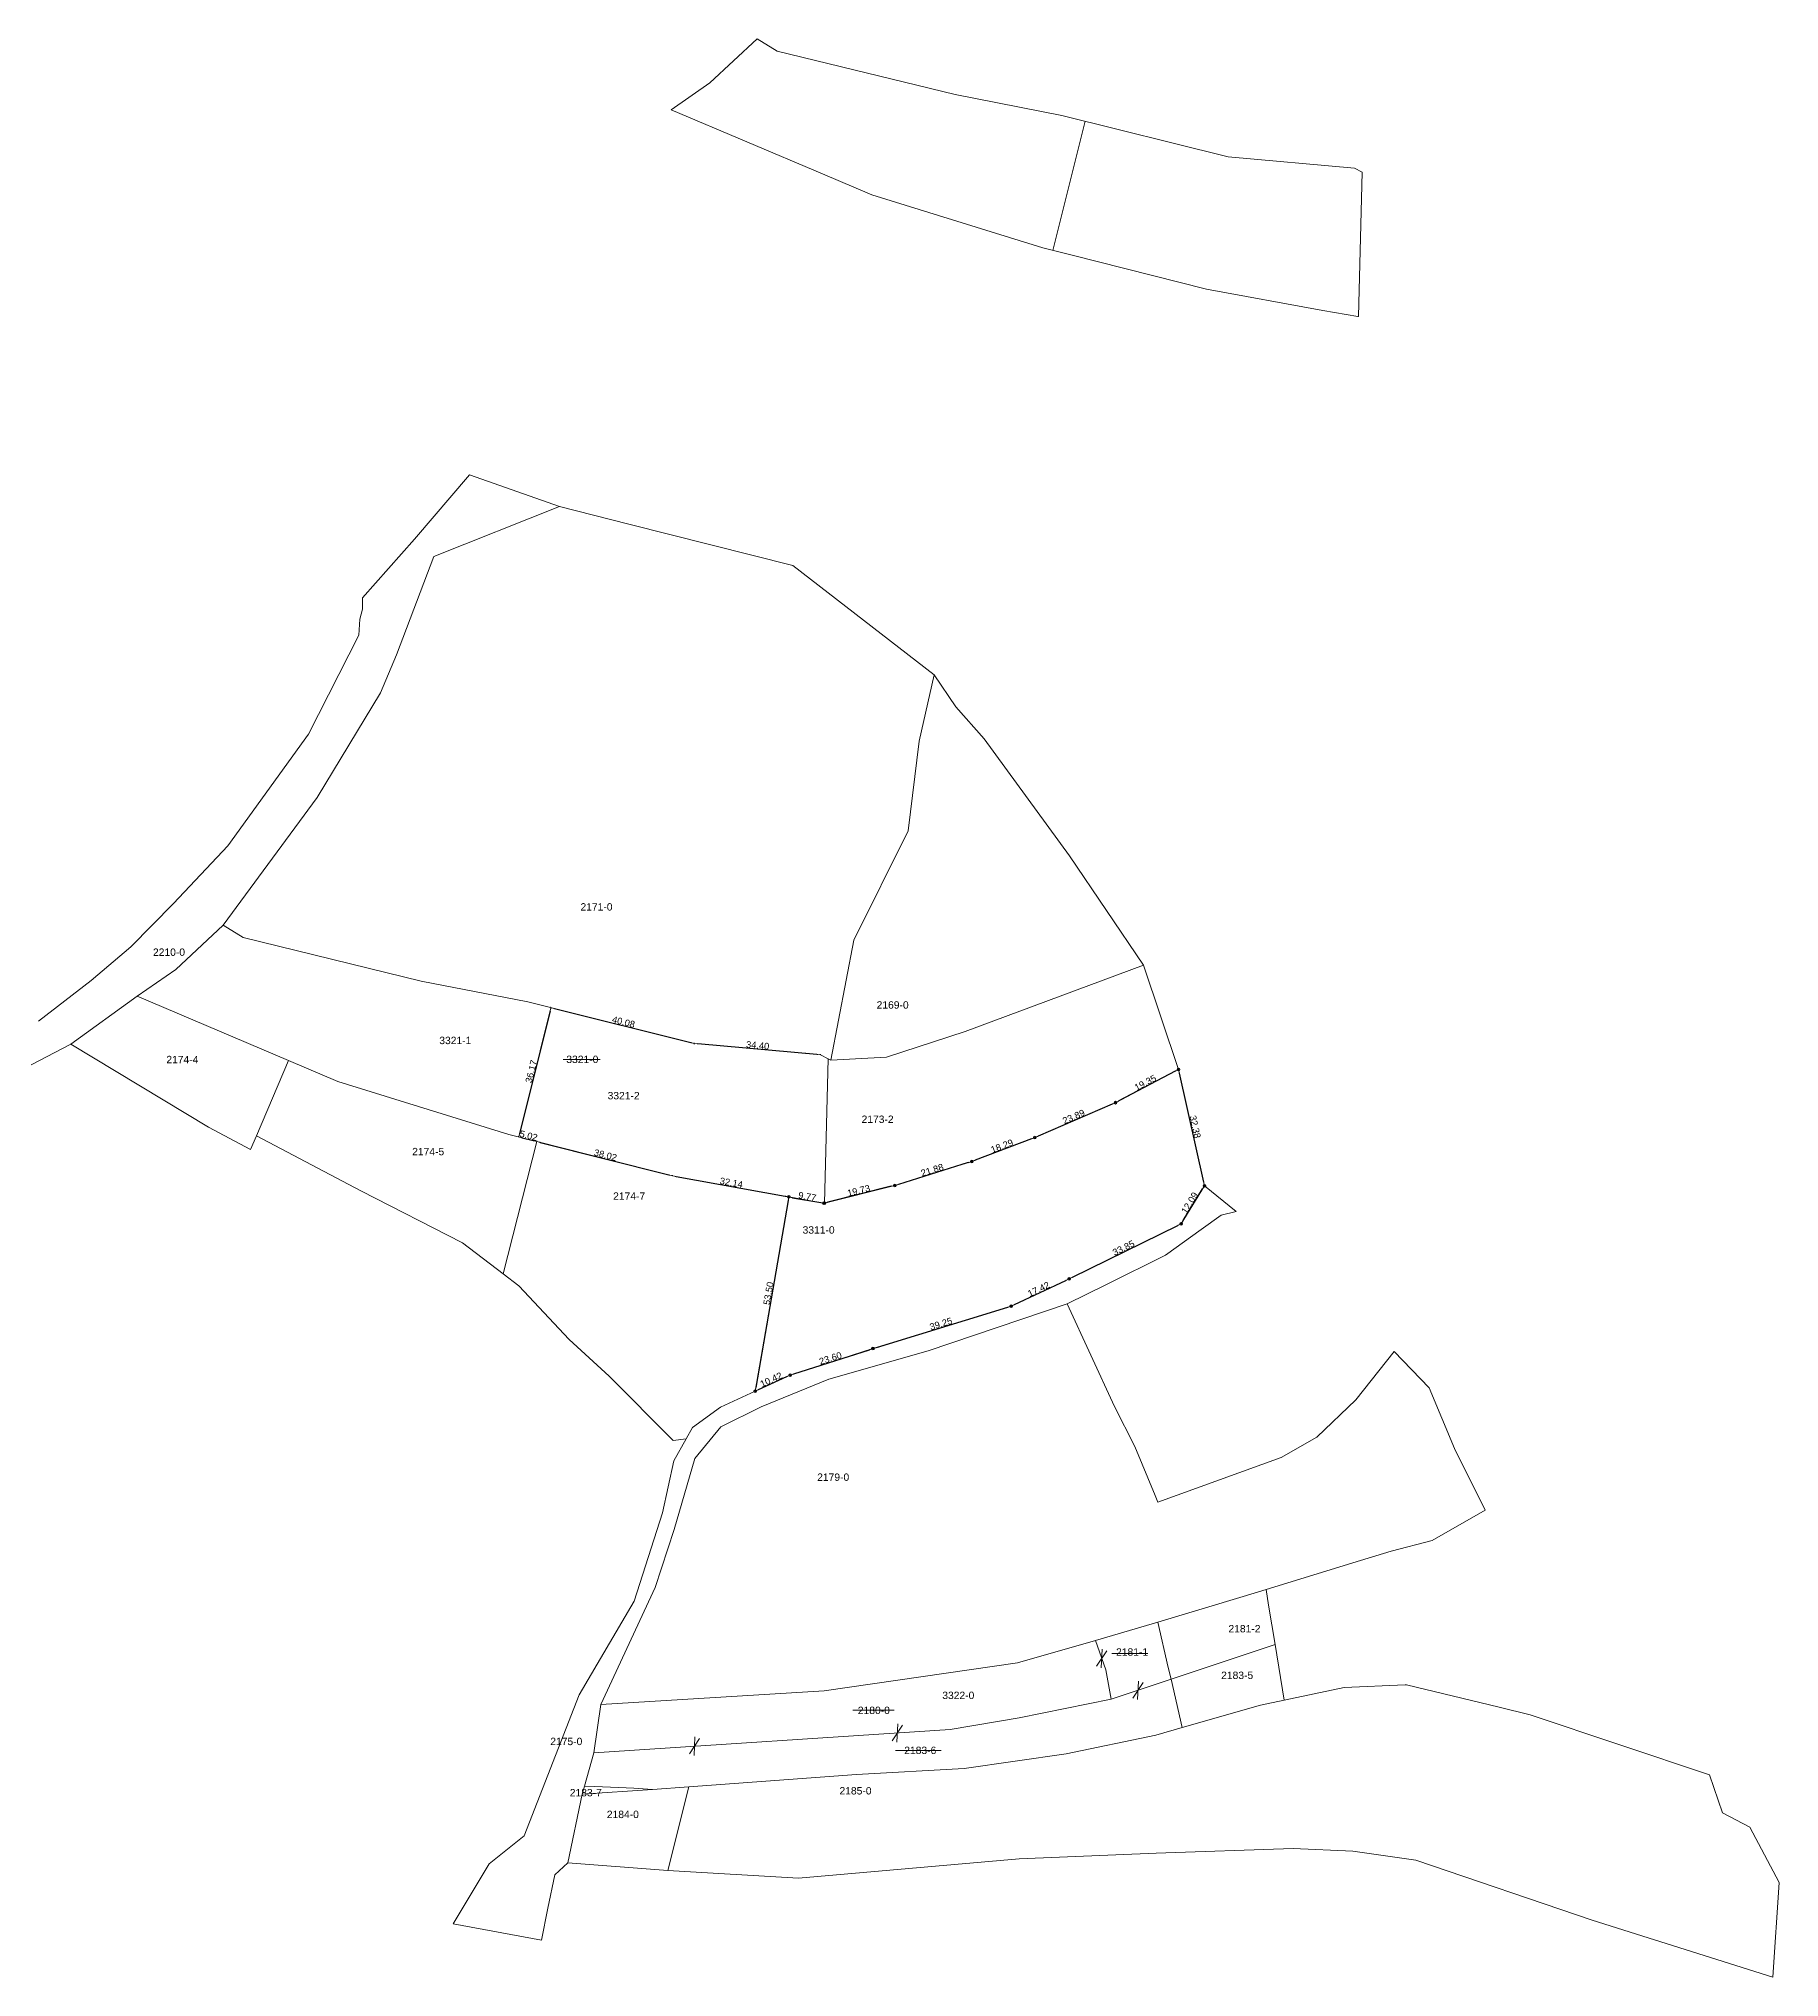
# Model space of a CAD drawing. Header units: metres. Extents: x 7511813 to 7512681, y 4687070 to 4687670.
# Drawn here: x 7512209 to 7512681, y 4687144 to 4687670 of the extents above; entities that cross this region are included whole.
import ezdxf

# ---------------------------------------------------------------- set-up
doc = ezdxf.new("R2010")
doc.units = ezdxf.units.M
doc.header["$PDMODE"] = 32
doc.header["$PDSIZE"] = 0.75
doc.layers.get('Defpoints').update_dxf_attribs({"lineweight": 0})
for name, color, linetype, lineweight in [('Dimensionet', 7, 'Continuous', 0), ('Ndarjet', 1, 'Continuous', 0), ('Nr-Baz', 250, 'Continuous', 0), ('Nr-Kojshi', 251, 'Continuous', 0), ('Nr-Ri', 1, 'Continuous', 0), ('Parc-Baz', 7, 'Continuous', 0), ('Parc-Kojshi', 251, 'Continuous', 0), ('Parc-Re', 1, 'Continuous', 0)]:
    doc.layers.add(name, color=color, linetype=linetype, lineweight=lineweight)
doc.styles.get("Standard").update_dxf_attribs({"font": 'arial.ttf'})
doc.dimstyles.get("Standard").update_dxf_attribs({"dimtxt": 1.8, "dimasz": 1, "dimexe": 0.18, "dimexo": 0.0625, "dimgap": 0.09, "dimtad": 1, "dimzin": 0, "dimdsep": 46, "dimtxsty": 'Standard', "dimcen": 0, "dimadec": 0, "dimazin": 0, "dimtfac": 1, "dimtofl": 0, "dimtmove": 0, "dimatfit": 3, "dimfxl": 1, "dimtolj": 1, "dimtzin": 0, "dimarcsym": 0})

# ---------------------------------------------------------------- blocks, each defined once
blk = doc.blocks.new('*D62')
at = {"layer": 'Defpoints', "color": 0, "transparency": 16777216}
for p in [(7512386.74, 4687397.15, 632.63), (7512386.74, 4687397.15), (7512420.99, 4687394.07, 630.19)]:
    blk.add_point(p, dxfattribs=at)
at = {"layer": 'Dimensionet', "color": 0, "lineweight": -2, "transparency": 16777216}
for p, q in [((7512386.74, 4687397.21), (7512386.75, 4687397.33)), ((7512420, 4687394.16), (7512387.73, 4687397.06)), ((7512421, 4687394.13), (7512421.01, 4687394.25))]:
    blk.add_line(p, q, dxfattribs=at)
at = {"layer": 'Dimensionet', "color": 0, "transparency": 16777216}
for points in [[(7512387.75, 4687397.23), (7512387.72, 4687396.9), (7512386.74, 4687397.15)], [(7512420.01, 4687394.33), (7512419.98, 4687393.99), (7512420.99, 4687394.07)]]:
    blk.add_solid(points, dxfattribs=at)
at = {"layer": 'Dimensionet', "color": 0, "transparency": 16777216, "insert": (7512403.96, 4687396.62), "char_height": 1.8, "attachment_point": 5, "rotation": 354.8611}
blk.add_mtext('\\A1;34.40', dxfattribs=at)
blk = doc.blocks.new('*D63')
at = {"layer": 'Defpoints', "color": 0, "transparency": 16777216}
for p in [(7512347.85, 4687406.85, 634.13), (7512386.74, 4687397.15, 632.63), (7512386.74, 4687397.15)]:
    blk.add_point(p, dxfattribs=at)
at = {"layer": 'Dimensionet', "color": 0, "lineweight": -2, "transparency": 16777216}
for p, q in [((7512347.83, 4687406.79), (7512347.8, 4687406.68)), ((7512348.82, 4687406.61), (7512385.77, 4687397.39)), ((7512386.72, 4687397.09), (7512386.69, 4687396.98))]:
    blk.add_line(p, q, dxfattribs=at)
at = {"layer": 'Dimensionet', "color": 0, "transparency": 16777216}
for points in [[(7512348.86, 4687406.77), (7512348.78, 4687406.45), (7512347.85, 4687406.85)], [(7512385.81, 4687397.55), (7512385.73, 4687397.23), (7512386.74, 4687397.15)]]:
    blk.add_solid(points, dxfattribs=at)
at = {"layer": 'Dimensionet', "color": 0, "transparency": 16777216, "insert": (7512367.54, 4687402.98), "char_height": 1.8, "attachment_point": 5, "rotation": 345.9921}
blk.add_mtext('\\A1;40.08', dxfattribs=at)
blk = doc.blocks.new('*D64')
at = {"layer": 'Defpoints', "color": 0, "transparency": 16777216}
for p in [(7512347.85, 4687406.85, 634.13), (7512339.09, 4687371.76, 633.4), (7512339.09, 4687371.76)]:
    blk.add_point(p, dxfattribs=at)
at = {"layer": 'Dimensionet', "color": 0, "lineweight": -2, "transparency": 16777216}
for p, q in [((7512347.61, 4687405.88), (7512339.33, 4687372.73)), ((7512347.79, 4687406.87), (7512347.67, 4687406.9)), ((7512339.03, 4687371.77), (7512338.92, 4687371.8))]:
    blk.add_line(p, q, dxfattribs=at)
at = {"layer": 'Dimensionet', "color": 0, "transparency": 16777216}
for points in [[(7512347.44, 4687405.92), (7512347.77, 4687405.84), (7512347.85, 4687406.85)], [(7512339.17, 4687372.77), (7512339.5, 4687372.69), (7512339.09, 4687371.76)]]:
    blk.add_solid(points, dxfattribs=at)
at = {"layer": 'Dimensionet', "color": 0, "transparency": 16777216, "insert": (7512342.49, 4687389.55), "char_height": 1.8, "attachment_point": 5, "rotation": 75.9921}
blk.add_mtext('\\A1;36.17', dxfattribs=at)
blk = doc.blocks.new('*D65')
at = {"layer": 'Defpoints', "color": 0, "transparency": 16777216}
for p in [(7512339.09, 4687371.76, 633.4), (7512343.96, 4687370.53, 633.18), (7512343.96, 4687370.53)]:
    blk.add_point(p, dxfattribs=at)
at = {"layer": 'Dimensionet', "color": 0, "lineweight": -2, "transparency": 16777216}
for p, q in [((7512339.11, 4687371.82), (7512339.14, 4687371.93)), ((7512340.06, 4687371.51), (7512342.99, 4687370.77)), ((7512343.97, 4687370.59), (7512344, 4687370.7))]:
    blk.add_line(p, q, dxfattribs=at)
at = {"layer": 'Dimensionet', "color": 0, "transparency": 16777216}
for points in [[(7512340.1, 4687371.67), (7512340.02, 4687371.35), (7512339.09, 4687371.76)], [(7512343.03, 4687370.93), (7512342.95, 4687370.61), (7512343.96, 4687370.53)]]:
    blk.add_solid(points, dxfattribs=at)
at = {"layer": 'Dimensionet', "color": 0, "transparency": 16777216, "insert": (7512341.77, 4687372.12), "char_height": 1.8, "attachment_point": 5, "rotation": 345.8064}
blk.add_mtext('\\A1;5.02', dxfattribs=at)
blk = doc.blocks.new('*D66')
at = {"layer": 'Defpoints', "color": 0, "transparency": 16777216}
for p in [(7512343.96, 4687370.53, 633.18), (7512380.82, 4687361.2, 631.61), (7512380.82, 4687361.2)]:
    blk.add_point(p, dxfattribs=at)
at = {"layer": 'Dimensionet', "color": 0, "lineweight": -2, "transparency": 16777216}
for p, q in [((7512343.97, 4687370.59), (7512344, 4687370.7)), ((7512344.93, 4687370.28), (7512379.85, 4687361.45)), ((7512380.83, 4687361.26), (7512380.86, 4687361.38))]:
    blk.add_line(p, q, dxfattribs=at)
at = {"layer": 'Dimensionet', "color": 0, "transparency": 16777216}
for points in [[(7512344.97, 4687370.44), (7512344.89, 4687370.12), (7512343.96, 4687370.53)], [(7512379.89, 4687361.61), (7512379.81, 4687361.29), (7512380.82, 4687361.2)]]:
    blk.add_solid(points, dxfattribs=at)
at = {"layer": 'Dimensionet', "color": 0, "transparency": 16777216, "insert": (7512362.63, 4687366.84), "char_height": 1.8, "attachment_point": 5, "rotation": 345.8007}
blk.add_mtext('\\A1;38.02', dxfattribs=at)
blk = doc.blocks.new('*D67')
at = {"layer": 'Defpoints', "color": 0, "transparency": 16777216}
for p in [(7512380.82, 4687361.2), (7512412.44, 4687355.49), (7512412.44, 4687355.49)]:
    blk.add_point(p, dxfattribs=at)
at = {"layer": 'Dimensionet', "color": 0, "lineweight": -2, "transparency": 16777216}
for p, q in [((7512380.83, 4687361.26), (7512380.85, 4687361.38)), ((7512381.8, 4687361.02), (7512411.46, 4687355.67)), ((7512412.45, 4687355.55), (7512412.47, 4687355.67))]:
    blk.add_line(p, q, dxfattribs=at)
at = {"layer": 'Dimensionet', "color": 0, "transparency": 16777216}
for points in [[(7512381.83, 4687361.19), (7512381.77, 4687360.86), (7512380.82, 4687361.2)], [(7512411.49, 4687355.83), (7512411.43, 4687355.51), (7512412.44, 4687355.49)]]:
    blk.add_solid(points, dxfattribs=at)
at = {"layer": 'Dimensionet', "color": 0, "transparency": 16777216, "insert": (7512396.81, 4687359.34), "char_height": 1.8, "attachment_point": 5, "rotation": 349.7677}
blk.add_mtext('\\A1;32.14', dxfattribs=at)
blk = doc.blocks.new('*D68')
at = {"layer": 'Defpoints', "color": 0, "transparency": 16777216}
for p in [(7512412.44, 4687355.49), (7512422.06, 4687353.76), (7512422.07, 4687353.82)]:
    blk.add_point(p, dxfattribs=at)
at = {"layer": 'Dimensionet', "color": 0, "lineweight": -2, "transparency": 16777216}
for p, q in [((7512412.43, 4687355.43), (7512412.4, 4687355.26)), ((7512413.42, 4687355.26), (7512421.07, 4687353.93)), ((7512422.06, 4687353.75), (7512422.03, 4687353.58))]:
    blk.add_line(p, q, dxfattribs=at)
at = {"layer": 'Dimensionet', "color": 0, "transparency": 16777216}
for points in [[(7512413.45, 4687355.43), (7512413.39, 4687355.1), (7512412.43, 4687355.44)], [(7512421.1, 4687354.09), (7512421.04, 4687353.77), (7512422.06, 4687353.76)]]:
    blk.add_solid(points, dxfattribs=at)
at = {"layer": 'Dimensionet', "color": 0, "transparency": 16777216, "insert": (7512417.42, 4687355.59), "char_height": 1.8, "attachment_point": 5, "rotation": 350.1143}
blk.add_mtext('\\A1;9.77', dxfattribs=at)
blk = doc.blocks.new('*D69')
at = {"layer": 'Defpoints', "color": 0, "transparency": 16777216}
for p in [(7512412.44, 4687355.49), (7512403.3, 4687302.78), (7512403.3, 4687302.78)]:
    blk.add_point(p, dxfattribs=at)
at = {"layer": 'Dimensionet', "color": 0, "lineweight": -2, "transparency": 16777216}
for p, q in [((7512412.27, 4687354.51), (7512403.47, 4687303.77)), ((7512412.38, 4687355.5), (7512412.27, 4687355.52)), ((7512403.24, 4687302.79), (7512403.13, 4687302.81))]:
    blk.add_line(p, q, dxfattribs=at)
at = {"layer": 'Dimensionet', "color": 0, "transparency": 16777216}
for points in [[(7512412.11, 4687354.54), (7512412.44, 4687354.48), (7512412.44, 4687355.49)], [(7512403.31, 4687303.8), (7512403.64, 4687303.74), (7512403.3, 4687302.78)]]:
    blk.add_solid(points, dxfattribs=at)
at = {"layer": 'Dimensionet', "color": 0, "transparency": 16777216, "insert": (7512406.88, 4687329.31), "char_height": 1.8, "attachment_point": 5, "rotation": 80.1635}
blk.add_mtext('\\A1;53.50', dxfattribs=at)
blk = doc.blocks.new('*D70')
at = {"layer": 'Defpoints', "color": 0, "transparency": 16777216}
for p in [(7512412.77, 4687307.12), (7512412.77, 4687307.12), (7512403.3, 4687302.78)]:
    blk.add_point(p, dxfattribs=at)
at = {"layer": 'Dimensionet', "color": 0, "lineweight": -2, "transparency": 16777216}
for p, q in [((7512404.21, 4687303.2), (7512411.86, 4687306.71)), ((7512412.8, 4687307.07), (7512412.85, 4687306.96)), ((7512403.33, 4687302.73), (7512403.38, 4687302.62))]:
    blk.add_line(p, q, dxfattribs=at)
at = {"layer": 'Dimensionet', "color": 0, "transparency": 16777216}
for points in [[(7512411.8, 4687306.86), (7512411.93, 4687306.55), (7512412.77, 4687307.12)], [(7512404.14, 4687303.35), (7512404.28, 4687303.05), (7512403.3, 4687302.78)]]:
    blk.add_solid(points, dxfattribs=at)
at = {"layer": 'Dimensionet', "color": 0, "transparency": 16777216, "insert": (7512407.62, 4687305.87), "char_height": 1.8, "attachment_point": 5, "rotation": 24.6165}
blk.add_mtext('\\A1;10.42', dxfattribs=at)
blk = doc.blocks.new('*D71')
at = {"layer": 'Defpoints', "color": 0, "transparency": 16777216}
for p in [(7512435.25, 4687314.31), (7512435.25, 4687314.31), (7512412.77, 4687307.12)]:
    blk.add_point(p, dxfattribs=at)
at = {"layer": 'Dimensionet', "color": 0, "lineweight": -2, "transparency": 16777216}
for p, q in [((7512413.73, 4687307.43), (7512434.3, 4687314.01)), ((7512435.23, 4687314.37), (7512435.2, 4687314.48)), ((7512412.79, 4687307.06), (7512412.83, 4687306.95))]:
    blk.add_line(p, q, dxfattribs=at)
at = {"layer": 'Dimensionet', "color": 0, "transparency": 16777216}
for points in [[(7512434.25, 4687314.17), (7512434.35, 4687313.85), (7512435.25, 4687314.31)], [(7512413.68, 4687307.59), (7512413.78, 4687307.27), (7512412.77, 4687307.12)]]:
    blk.add_solid(points, dxfattribs=at)
at = {"layer": 'Dimensionet', "color": 0, "transparency": 16777216, "insert": (7512423.71, 4687311.68), "char_height": 1.8, "attachment_point": 5, "rotation": 17.734}
blk.add_mtext('\\A1;23.60', dxfattribs=at)
blk = doc.blocks.new('*D72')
at = {"layer": 'Defpoints', "color": 0, "transparency": 16777216}
for p in [(7512472.78, 4687325.82), (7512472.78, 4687325.82), (7512435.25, 4687314.31)]:
    blk.add_point(p, dxfattribs=at)
at = {"layer": 'Dimensionet', "color": 0, "lineweight": -2, "transparency": 16777216}
for p, q in [((7512436.21, 4687314.61), (7512471.83, 4687325.53)), ((7512472.76, 4687325.88), (7512472.73, 4687325.99)), ((7512435.24, 4687314.37), (7512435.2, 4687314.48))]:
    blk.add_line(p, q, dxfattribs=at)
at = {"layer": 'Dimensionet', "color": 0, "transparency": 16777216}
for points in [[(7512471.78, 4687325.69), (7512471.88, 4687325.37), (7512472.78, 4687325.82)], [(7512436.16, 4687314.76), (7512436.26, 4687314.45), (7512435.25, 4687314.31)]]:
    blk.add_solid(points, dxfattribs=at)
at = {"layer": 'Dimensionet', "color": 0, "transparency": 16777216, "insert": (7512453.72, 4687321.03), "char_height": 1.8, "attachment_point": 5, "rotation": 17.0492}
blk.add_mtext('\\A1;39.25', dxfattribs=at)
blk = doc.blocks.new('*D73')
at = {"layer": 'Defpoints', "color": 0, "transparency": 16777216}
for p in [(7512488.54, 4687333.25), (7512488.54, 4687333.25), (7512472.78, 4687325.82)]:
    blk.add_point(p, dxfattribs=at)
at = {"layer": 'Dimensionet', "color": 0, "lineweight": -2, "transparency": 16777216}
for p, q in [((7512473.69, 4687326.25), (7512487.64, 4687332.82)), ((7512488.57, 4687333.19), (7512488.62, 4687333.09)), ((7512472.81, 4687325.76), (7512472.86, 4687325.66))]:
    blk.add_line(p, q, dxfattribs=at)
at = {"layer": 'Dimensionet', "color": 0, "transparency": 16777216}
for points in [[(7512487.57, 4687332.97), (7512487.71, 4687332.67), (7512488.54, 4687333.25)], [(7512473.62, 4687326.4), (7512473.76, 4687326.1), (7512472.78, 4687325.82)]]:
    blk.add_solid(points, dxfattribs=at)
at = {"layer": 'Dimensionet', "color": 0, "transparency": 16777216, "insert": (7512480.24, 4687330.43), "char_height": 1.8, "attachment_point": 5, "rotation": 25.2384}
blk.add_mtext('\\A1;17.42', dxfattribs=at)
blk = doc.blocks.new('*D74')
at = {"layer": 'Defpoints', "color": 0, "transparency": 16777216}
for p in [(7512518.91, 4687348.2), (7512518.91, 4687348.2), (7512488.54, 4687333.25)]:
    blk.add_point(p, dxfattribs=at)
at = {"layer": 'Dimensionet', "color": 0, "lineweight": -2, "transparency": 16777216}
for p, q in [((7512489.44, 4687333.69), (7512518.02, 4687347.76)), ((7512518.89, 4687348.26), (7512518.83, 4687348.36)), ((7512488.52, 4687333.31), (7512488.46, 4687333.41))]:
    blk.add_line(p, q, dxfattribs=at)
at = {"layer": 'Dimensionet', "color": 0, "transparency": 16777216}
for points in [[(7512517.94, 4687347.91), (7512518.09, 4687347.61), (7512518.91, 4687348.2)], [(7512489.37, 4687333.84), (7512489.51, 4687333.54), (7512488.54, 4687333.25)]]:
    blk.add_solid(points, dxfattribs=at)
at = {"layer": 'Dimensionet', "color": 0, "transparency": 16777216, "insert": (7512503.28, 4687341.63), "char_height": 1.8, "attachment_point": 5, "rotation": 26.2078}
blk.add_mtext('\\A1;33.85', dxfattribs=at)
blk = doc.blocks.new('*D75')
at = {"layer": 'Defpoints', "color": 0, "transparency": 16777216}
for p in [(7512525.27, 4687358.49), (7512525.27, 4687358.49), (7512518.91, 4687348.2)]:
    blk.add_point(p, dxfattribs=at)
at = {"layer": 'Dimensionet', "color": 0, "lineweight": -2, "transparency": 16777216}
for p, q in [((7512519.44, 4687349.05), (7512524.74, 4687357.64)), ((7512525.32, 4687358.46), (7512525.42, 4687358.39)), ((7512518.97, 4687348.17), (7512519.07, 4687348.1))]:
    blk.add_line(p, q, dxfattribs=at)
at = {"layer": 'Dimensionet', "color": 0, "transparency": 16777216}
for points in [[(7512524.6, 4687357.72), (7512524.88, 4687357.55), (7512525.27, 4687358.49)], [(7512519.3, 4687349.14), (7512519.58, 4687348.96), (7512518.91, 4687348.2)]]:
    blk.add_solid(points, dxfattribs=at)
at = {"layer": 'Dimensionet', "color": 0, "transparency": 16777216, "insert": (7512521.23, 4687353.87), "char_height": 1.8, "attachment_point": 5, "rotation": 58.3065}
blk.add_mtext('\\A1;12.09', dxfattribs=at)
blk = doc.blocks.new('*D76')
at = {"layer": 'Defpoints', "color": 0, "transparency": 16777216}
for p in [(7512518.22, 4687390.1), (7512518.22, 4687390.1), (7512525.27, 4687358.49)]:
    blk.add_point(p, dxfattribs=at)
at = {"layer": 'Dimensionet', "color": 0, "lineweight": -2, "transparency": 16777216}
for p, q in [((7512518.16, 4687390.08), (7512518.05, 4687390.06)), ((7512525.05, 4687359.46), (7512518.44, 4687389.12)), ((7512525.2, 4687358.47), (7512525.09, 4687358.45))]:
    blk.add_line(p, q, dxfattribs=at)
at = {"layer": 'Dimensionet', "color": 0, "transparency": 16777216}
for points in [[(7512518.6, 4687389.16), (7512518.28, 4687389.08), (7512518.22, 4687390.1)], [(7512525.21, 4687359.5), (7512524.89, 4687359.43), (7512525.27, 4687358.49)]]:
    blk.add_solid(points, dxfattribs=at)
at = {"layer": 'Dimensionet', "color": 0, "transparency": 16777216, "insert": (7512522.73, 4687374.51), "char_height": 1.8, "attachment_point": 5, "rotation": 282.5595}
blk.add_mtext('\\A1;32.38', dxfattribs=at)
blk = doc.blocks.new('*D77')
at = {"layer": 'Defpoints', "color": 0, "transparency": 16777216}
for p in [(7512518.22, 4687390.1), (7512501.11, 4687381.07), (7512501.11, 4687381.07)]:
    blk.add_point(p, dxfattribs=at)
at = {"layer": 'Dimensionet', "color": 0, "lineweight": -2, "transparency": 16777216}
for p, q in [((7512517.34, 4687389.63), (7512502, 4687381.53)), ((7512518.19, 4687390.15), (7512518.14, 4687390.26)), ((7512501.08, 4687381.12), (7512501.03, 4687381.23))]:
    blk.add_line(p, q, dxfattribs=at)
at = {"layer": 'Dimensionet', "color": 0, "transparency": 16777216}
for points in [[(7512517.26, 4687389.78), (7512517.42, 4687389.48), (7512518.22, 4687390.1)], [(7512501.92, 4687381.68), (7512502.08, 4687381.39), (7512501.11, 4687381.07)]]:
    blk.add_solid(points, dxfattribs=at)
at = {"layer": 'Dimensionet', "color": 0, "transparency": 16777216, "insert": (7512509.2, 4687386.48), "char_height": 1.8, "attachment_point": 5, "rotation": 27.8207}
blk.add_mtext('\\A1;19.35', dxfattribs=at)
blk = doc.blocks.new('*D78')
at = {"layer": 'Defpoints', "color": 0, "transparency": 16777216}
for p in [(7512501.11, 4687381.07), (7512479.18, 4687371.59), (7512479.18, 4687371.59)]:
    blk.add_point(p, dxfattribs=at)
at = {"layer": 'Dimensionet', "color": 0, "lineweight": -2, "transparency": 16777216}
for p, q in [((7512500.2, 4687380.67), (7512480.1, 4687371.99)), ((7512501.09, 4687381.13), (7512501.04, 4687381.23)), ((7512479.16, 4687371.65), (7512479.11, 4687371.75))]:
    blk.add_line(p, q, dxfattribs=at)
at = {"layer": 'Dimensionet', "color": 0, "transparency": 16777216}
for points in [[(7512500.13, 4687380.82), (7512500.26, 4687380.52), (7512501.11, 4687381.07)], [(7512480.04, 4687372.14), (7512480.17, 4687371.83), (7512479.18, 4687371.59)]]:
    blk.add_solid(points, dxfattribs=at)
at = {"layer": 'Dimensionet', "color": 0, "transparency": 16777216, "insert": (7512489.75, 4687377.26), "char_height": 1.8, "attachment_point": 5, "rotation": 23.3759}
blk.add_mtext('\\A1;23.89', dxfattribs=at)
blk = doc.blocks.new('*D79')
at = {"layer": 'Defpoints', "color": 0, "transparency": 16777216}
for p in [(7512479.18, 4687371.59), (7512462.08, 4687365.09), (7512462.08, 4687365.09)]:
    blk.add_point(p, dxfattribs=at)
at = {"layer": 'Dimensionet', "color": 0, "lineweight": -2, "transparency": 16777216}
for p, q in [((7512478.25, 4687371.23), (7512463.02, 4687365.45)), ((7512479.21, 4687371.53), (7512479.25, 4687371.42)), ((7512462.11, 4687365.03), (7512462.15, 4687364.92))]:
    blk.add_line(p, q, dxfattribs=at)
at = {"layer": 'Dimensionet', "color": 0, "transparency": 16777216}
for points in [[(7512478.19, 4687371.39), (7512478.31, 4687371.08), (7512479.18, 4687371.59)], [(7512462.96, 4687365.6), (7512463.08, 4687365.29), (7512462.08, 4687365.09)]]:
    blk.add_solid(points, dxfattribs=at)
at = {"layer": 'Dimensionet', "color": 0, "transparency": 16777216, "insert": (7512470.28, 4687369.28), "char_height": 1.8, "attachment_point": 5, "rotation": 20.8097}
blk.add_mtext('\\A1;18.29', dxfattribs=at)
blk = doc.blocks.new('*D80')
at = {"layer": 'Defpoints', "color": 0, "transparency": 16777216}
for p in [(7512462.08, 4687365.09), (7512441.19, 4687358.57), (7512441.19, 4687358.57)]:
    blk.add_point(p, dxfattribs=at)
at = {"layer": 'Dimensionet', "color": 0, "lineweight": -2, "transparency": 16777216}
for p, q in [((7512461.13, 4687364.79), (7512442.15, 4687358.87)), ((7512462.07, 4687365.15), (7512462.03, 4687365.26)), ((7512441.18, 4687358.63), (7512441.14, 4687358.74))]:
    blk.add_line(p, q, dxfattribs=at)
at = {"layer": 'Dimensionet', "color": 0, "transparency": 16777216}
for points in [[(7512461.08, 4687364.95), (7512461.18, 4687364.63), (7512462.08, 4687365.09)], [(7512442.1, 4687359.03), (7512442.2, 4687358.71), (7512441.19, 4687358.57)]]:
    blk.add_solid(points, dxfattribs=at)
at = {"layer": 'Dimensionet', "color": 0, "transparency": 16777216, "insert": (7512451.34, 4687362.79), "char_height": 1.8, "attachment_point": 5, "rotation": 17.332}
blk.add_mtext('\\A1;21.88', dxfattribs=at)
blk = doc.blocks.new('*D81')
at = {"layer": 'Defpoints', "color": 0, "transparency": 16777216}
for p in [(7512441.19, 4687358.57), (7512422.04, 4687353.81), (7512422.06, 4687353.76)]:
    blk.add_point(p, dxfattribs=at)
at = {"layer": 'Dimensionet', "color": 0, "lineweight": -2, "transparency": 16777216}
for p, q in [((7512440.21, 4687358.38), (7512423.01, 4687354.05)), ((7512441.18, 4687358.63), (7512441.14, 4687358.8)), ((7512422.04, 4687353.82), (7512422, 4687353.98))]:
    blk.add_line(p, q, dxfattribs=at)
at = {"layer": 'Dimensionet', "color": 0, "transparency": 16777216}
for points in [[(7512440.17, 4687358.54), (7512440.25, 4687358.22), (7512441.18, 4687358.62)], [(7512422.97, 4687354.22), (7512423.05, 4687353.89), (7512422.04, 4687353.81)]]:
    blk.add_solid(points, dxfattribs=at)
at = {"layer": 'Dimensionet', "color": 0, "transparency": 16777216, "insert": (7512431.37, 4687357.2), "char_height": 1.8, "attachment_point": 5, "rotation": 14.1152}
blk.add_mtext('\\A1;19.73', dxfattribs=at)

msp = doc.modelspace()

# ---------------------------------------------------------------- linework, layer by layer
at = {"layer": 'Ndarjet', "flags": 128}
for points in [[(7512484.079, 4687612.427), (7512492.834, 4687647.522)], [(7512339.092, 4687371.759), (7512347.847, 4687406.853)]]:
    msp.add_lwpolyline(points, dxfattribs=at)
at = {"layer": 'Parc-Baz', "flags": 128}
for points in [[(7512350.171, 4687542.927), (7512368.959, 4687538.087), (7512413.478, 4687526.886), (7512451.85, 4687497.209), (7512447.816, 4687479.167), (7512444.856, 4687454.888), (7512430.02, 4687425.144), (7512423.833, 4687392.596), (7512423.087, 4687392.984), (7512420.995, 4687394.07), (7512386.736, 4687397.151), (7512341.557, 4687408.422), (7512312.558, 4687414.07), (7512264.278, 4687425.894), (7512258.843, 4687429.217), (7512284.349, 4687463.922), (7512301.587, 4687492.345), (7512305.925, 4687502.688), (7512316.079, 4687529.299), (7512350.171, 4687542.927)], [(7512512.546, 4687240.076), (7512515.427, 4687227.764), (7512516.171, 4687224.552), (7512499.911, 4687219.103), (7512498.431, 4687227.103), (7512495.662, 4687235.043), (7512512.546, 4687240.076)], [(7512499.911, 4687219.103), (7512474.952, 4687214.094), (7512456.222, 4687210.895), (7512359.453, 4687204.618), (7512361.413, 4687217.677), (7512422.043, 4687221.445), (7512474.532, 4687228.984), (7512495.662, 4687235.043), (7512498.431, 4687227.103), (7512499.911, 4687219.103)], [(7512516.171, 4687224.552), (7512519.209, 4687211.437), (7512512.041, 4687209.393), (7512487.741, 4687204.274), (7512460.052, 4687200.285), (7512430.812, 4687198.686), (7512385.273, 4687195.367), (7512375.361, 4687194.667), (7512370.343, 4687194.945), (7512359.748, 4687195.459), (7512356.905, 4687195.565), (7512359.453, 4687204.618), (7512456.222, 4687210.895), (7512474.952, 4687214.094), (7512499.911, 4687219.103), (7512516.171, 4687224.552)]]:
    msp.add_lwpolyline(points, dxfattribs=at)
msp.add_lwpolyline([(7512380.816, 4687361.202), (7512343.958, 4687370.528), (7512336.426, 4687372.433), (7512289.957, 4687386.834), (7512276.575, 4687392.517), (7512235.519, 4687409.955), (7512245.989, 4687417.244), (7512258.843, 4687429.217), (7512264.278, 4687425.894), (7512312.558, 4687414.07), (7512341.557, 4687408.422), (7512386.736, 4687397.151), (7512420.995, 4687394.07), (7512423.087, 4687392.984), (7512422.066, 4687353.816), (7512421.925, 4687353.781), (7512412.443, 4687355.493)], close=True, dxfattribs=at)
at = {"layer": 'Parc-Kojshi', "flags": 128}
for points in [[(7512208.739, 4687403.216), (7512223.009, 4687414.235), (7512233.739, 4687423.385), (7512245.389, 4687435.154), (7512260.119, 4687450.803), (7512282.029, 4687481.141), (7512295.709, 4687507.96), (7512295.909, 4687512.31), (7512296.709, 4687515.01), (7512296.629, 4687518.1), (7512310.769, 4687534.009), (7512325.73, 4687551.498), (7512350.171, 4687542.927), (7512316.079, 4687529.299), (7512305.925, 4687502.688), (7512301.587, 4687492.345), (7512284.349, 4687463.922), (7512258.843, 4687429.217), (7512245.989, 4687417.244), (7512235.519, 4687409.955), (7512217.474, 4687396.952), (7512187.186, 4687381.178)], [(7512451.85, 4687497.209), (7512457.776, 4687488.516), (7512465.436, 4687479.826), (7512488.595, 4687448.107), (7512508.694, 4687418.397), (7512460.265, 4687400.399), (7512438.925, 4687393.43), (7512423.833, 4687392.596), (7512430.02, 4687425.144), (7512444.856, 4687454.888), (7512447.816, 4687479.167), (7512451.85, 4687497.209)], [(7512422.066, 4687353.816), (7512423.087, 4687392.984), (7512423.833, 4687392.596), (7512438.925, 4687393.43), (7512460.265, 4687400.399), (7512508.694, 4687418.397), (7512518.224, 4687390.097), (7512501.114, 4687381.068), (7512479.184, 4687371.589), (7512462.084, 4687365.09), (7512441.195, 4687358.571), (7512422.066, 4687353.816)], [(7512276.575, 4687392.517), (7512267.88, 4687372.045), (7512266.311, 4687368.351), (7512254.828, 4687374.386), (7512217.474, 4687396.952), (7512235.519, 4687409.955), (7512276.575, 4687392.517)], [(7512343.958, 4687370.528), (7512334.865, 4687334.574), (7512323.807, 4687342.982), (7512296.23, 4687357.147), (7512267.88, 4687372.045), (7512276.575, 4687392.517), (7512289.957, 4687386.834), (7512336.426, 4687372.433), (7512343.958, 4687370.528)], [(7512403.304, 4687302.784), (7512412.443, 4687355.493), (7512421.925, 4687353.781), (7512422.066, 4687353.816), (7512441.195, 4687358.571), (7512462.084, 4687365.09), (7512479.184, 4687371.589), (7512501.114, 4687381.068), (7512518.224, 4687390.097), (7512525.266, 4687358.488), (7512518.913, 4687348.199), (7512488.543, 4687333.25), (7512472.783, 4687325.821), (7512435.254, 4687314.312), (7512412.774, 4687307.123), (7512403.304, 4687302.784)], [(7512412.443, 4687355.493), (7512403.304, 4687302.784), (7512393.834, 4687298.444), (7512386.294, 4687292.854), (7512384.585, 4687289.839), (7512380.994, 4687289.362), (7512363.682, 4687306.856), (7512352.783, 4687316.738), (7512339.085, 4687331.365), (7512334.865, 4687334.574), (7512343.958, 4687370.528), (7512380.816, 4687361.202), (7512412.443, 4687355.493)], [(7512525.266, 4687358.488), (7512533.873, 4687351.568), (7512529.753, 4687350.538), (7512524.393, 4687346.659), (7512514.683, 4687339.689), (7512498.693, 4687331.69), (7512487.963, 4687326.43), (7512450.204, 4687313.662), (7512423.284, 4687306.023), (7512404.894, 4687298.484), (7512393.924, 4687293.114), (7512386.874, 4687284.455), (7512381.284, 4687265.195), (7512376.144, 4687249.426), (7512361.413, 4687217.677), (7512359.453, 4687204.618), (7512356.905, 4687195.565), (7512356.273, 4687193.318), (7512352.383, 4687174.689), (7512348.863, 4687171.499), (7512347, 4687162.42), (7512345.3, 4687153.731), (7512321.283, 4687158.12), (7512331.083, 4687174.439), (7512340.563, 4687182.089), (7512355.504, 4687220.307), (7512370.444, 4687245.766), (7512378.084, 4687269.705), (7512381.189, 4687283.851), (7512384.585, 4687289.839), (7512386.294, 4687292.854), (7512393.834, 4687298.444), (7512403.304, 4687302.784), (7512412.774, 4687307.123), (7512435.254, 4687314.312), (7512472.783, 4687325.821), (7512488.543, 4687333.25), (7512518.913, 4687348.199), (7512525.266, 4687358.488)], [(7512576.792, 4687313.538), (7512586.251, 4687303.618), (7512593.091, 4687287.208), (7512601.431, 4687270.409), (7512587.031, 4687262.199), (7512575.961, 4687259.35), (7512567.641, 4687256.83), (7512541.958, 4687248.907), (7512535.781, 4687247.001), (7512512.546, 4687240.076), (7512495.662, 4687235.043), (7512474.532, 4687228.984), (7512422.043, 4687221.445), (7512361.413, 4687217.677), (7512376.144, 4687249.426), (7512381.284, 4687265.195), (7512386.874, 4687284.455), (7512393.924, 4687293.114), (7512404.894, 4687298.484), (7512423.284, 4687306.023), (7512450.204, 4687313.662), (7512487.963, 4687326.43), (7512500.83, 4687298.62), (7512506.35, 4687287.69), (7512511.826, 4687274.478), (7512512.59, 4687272.63), (7512546.1, 4687284.78), (7512555.73, 4687290.28), (7512566.382, 4687300.429), (7512576.792, 4687313.538)], [(7512516.171, 4687224.552), (7512515.427, 4687227.764), (7512512.546, 4687240.076), (7512535.781, 4687247.001), (7512541.958, 4687248.907), (7512542.657, 4687244.664), (7512544.412, 4687234.016), (7512516.171, 4687224.552)], [(7512544.412, 4687234.016), (7512546.911, 4687218.858), (7512540.481, 4687217.502), (7512519.209, 4687211.437), (7512516.171, 4687224.552), (7512544.412, 4687234.016)], [(7512512.11, 4687177.314), (7512474.931, 4687175.835), (7512415.032, 4687170.597), (7512379.562, 4687172.628), (7512385.273, 4687195.367), (7512430.812, 4687198.686), (7512460.052, 4687200.285), (7512487.741, 4687204.274), (7512512.041, 4687209.393), (7512519.209, 4687211.437), (7512540.481, 4687217.502), (7512546.911, 4687218.858), (7512563.15, 4687222.281), (7512579.735, 4687223.066), (7512580.06, 4687223.081), (7512605.276, 4687216.971), (7512613.699, 4687214.93), (7512662.358, 4687198.629), (7512665.898, 4687188.279), (7512673.318, 4687184.399), (7512681.288, 4687169.35), (7512679.577, 4687143.66), (7512630.488, 4687159.141), (7512582.639, 4687175.482), (7512565.51, 4687177.883), (7512549.34, 4687178.573), (7512512.11, 4687177.314)], [(7512379.562, 4687172.628), (7512352.383, 4687174.689), (7512356.273, 4687193.318), (7512375.361, 4687194.667), (7512385.273, 4687195.367), (7512379.562, 4687172.628)], [(7512356.905, 4687195.565), (7512359.748, 4687195.459), (7512370.343, 4687194.945), (7512375.361, 4687194.667), (7512356.273, 4687193.318), (7512356.905, 4687195.565)]]:
    msp.add_lwpolyline(points, dxfattribs=at)
at = {"layer": 'Parc-Kojshi'}
for p in [(7512518.224, 4687390.097), (7512501.114, 4687381.068), (7512479.184, 4687371.589), (7512462.084, 4687365.09), (7512441.195, 4687358.571), (7512525.266, 4687358.488), (7512412.443, 4687355.493), (7512421.925, 4687353.781), (7512422.066, 4687353.816), (7512518.913, 4687348.199), (7512488.543, 4687333.25), (7512472.783, 4687325.821), (7512435.254, 4687314.312), (7512412.774, 4687307.123), (7512403.304, 4687302.784), (7512403.304, 4687302.784)]:
    msp.add_point(p, dxfattribs=at)
at = {"layer": 'Parc-Re', "flags": 128}
for points in [[(7512525.802, 4687601.871), (7512488.944, 4687611.197), (7512481.412, 4687613.102), (7512434.943, 4687627.503), (7512421.561, 4687633.186), (7512380.505, 4687650.624), (7512390.975, 4687657.913), (7512403.829, 4687669.886), (7512409.264, 4687666.563), (7512457.544, 4687654.739), (7512486.543, 4687649.091), (7512531.722, 4687637.82), (7512565.981, 4687634.739), (7512568.073, 4687633.653), (7512567.052, 4687594.485), (7512566.911, 4687594.45), (7512557.429, 4687596.162)], [(7512516.171, 4687224.552), (7512519.209, 4687211.437), (7512512.041, 4687209.393), (7512487.741, 4687204.274), (7512460.052, 4687200.285), (7512430.812, 4687198.686), (7512385.273, 4687195.367), (7512375.361, 4687194.667), (7512370.343, 4687194.945), (7512359.748, 4687195.459), (7512356.905, 4687195.565), (7512359.453, 4687204.618), (7512361.413, 4687217.677), (7512422.043, 4687221.445), (7512474.532, 4687228.984), (7512495.662, 4687235.043), (7512512.546, 4687240.076), (7512515.427, 4687227.764)]]:
    msp.add_lwpolyline(points, close=True, dxfattribs=at)
for points in [[(7512351.149, 4687392.779), (7512361.191, 4687392.779)], [(7512495.976, 4687228.078), (7512498.742, 4687232.275)], [(7512497.474, 4687232.687), (7512497.244, 4687227.667)], [(7512500.061, 4687231.583), (7512509.904, 4687231.583)], [(7512505.807, 4687219.444), (7512508.572, 4687223.641)], [(7512507.305, 4687224.053), (7512507.074, 4687219.032)], [(7512429.747, 4687216.193), (7512441.004, 4687216.193)], [(7512440.49, 4687207.866), (7512443.255, 4687212.063)], [(7512441.988, 4687212.475), (7512441.757, 4687207.454)], [(7512385.438, 4687204.295), (7512388.203, 4687208.492)], [(7512386.936, 4687208.904), (7512386.705, 4687203.883)], [(7512441.385, 4687205.208), (7512453.808, 4687205.208)]]:
    msp.add_lwpolyline(points, dxfattribs=at)

# ---------------------------------------------------------------- texts
at = {"layer": 'Ndarjet'}
for s, p in [('3321-1', (7512317.52, 4687396.967)), ('3321-2', (7512363.214, 4687381.985))]:
    msp.add_text(s, height=2, dxfattribs=at).set_placement(p)
at = {"layer": 'Nr-Baz'}
for s, p in [('3321-0', (7512352.01, 4687391.833)), ('2181-1', (7512501.255, 4687230.952)), ('2180-0', (7512431.147, 4687215.106)), ('2183-6', (7512443.75, 4687204.249))]:
    msp.add_text(s, height=2, dxfattribs=at).set_placement(p)
at = {"layer": 'Nr-Kojshi'}
for s, p in [('2171-0', (7512355.852, 4687433.224)), ('2210-0', (7512239.795, 4687420.93)), ('2169-0', (7512436.246, 4687406.604)), ('2174-4', (7512243.43, 4687391.784)), ('2173-2', (7512432.161, 4687375.573)), ('2174-5', (7512310.161, 4687366.794)), ('2174-7', (7512364.715, 4687354.715)), ('3311-0', (7512416.147, 4687345.523)), ('2179-0', (7512420.108, 4687278.414)), ('2181-2', (7512531.766, 4687237.276)), ('2183-5', (7512529.781, 4687224.627)), ('2175-0', (7512347.655, 4687206.671)), ('2183-7', (7512352.947, 4687192.77)), ('2185-0', (7512426.166, 4687193.273)), ('2184-0', (7512363.005, 4687186.867))]:
    msp.add_text(s, height=2, dxfattribs=at).set_placement(p)
at = {"layer": 'Nr-Ri'}
msp.add_text('3322-0', height=2, dxfattribs=at).set_placement((7512454.075, 4687219.182))

# ---------------------------------------------------------------- dimensions: what is measured, and where the dimension line sits
at = {"layer": 'Dimensionet', "color": 5}
for p1, p2, distance, picture, middle in [((7512347.847, 4687406.853, 634.131), (7512339.092, 4687371.759, 633.397), 0, '*D64', (7512342.49, 4687389.55)), ((7512347.847, 4687406.853, 634.131), (7512386.736, 4687397.151, 632.629), 0, '*D63', (7512367.536, 4687402.981)), ((7512420.995, 4687394.07, 630.194), (7512386.736, 4687397.151, 632.629), 0, '*D62', (7512403.956, 4687396.616)), ((7512518.224, 4687390.097), (7512501.114, 4687381.068), 0, '*D77', (7512509.198, 4687386.475)), ((7512525.266, 4687358.488), (7512518.224, 4687390.097), 0, '*D76', (7512522.73, 4687374.512)), ((7512501.114, 4687381.068), (7512479.184, 4687371.589), 0, '*D78', (7512489.748, 4687377.255)), ((7512339.092, 4687371.759, 633.397), (7512343.958, 4687370.528, 633.178), 0, '*D65', (7512341.773, 4687372.122)), ((7512343.958, 4687370.528, 633.178), (7512380.816, 4687361.202, 631.608), 0, '*D66', (7512362.635, 4687366.844)), ((7512479.184, 4687371.589), (7512462.084, 4687365.09), 0, '*D79', (7512470.276, 4687369.283)), ((7512462.084, 4687365.09), (7512441.195, 4687358.571), 0, '*D80', (7512451.339, 4687362.794)), ((7512380.816, 4687361.202), (7512412.443, 4687355.493), 0, '*D67', (7512396.809, 4687359.341)), ((7512412.443, 4687355.493), (7512422.066, 4687353.816), -0.059, '*D68', (7512417.418, 4687355.591)), ((7512441.195, 4687358.571), (7512422.056, 4687353.758), -0.054, '*D81', (7512431.366, 4687357.196)), ((7512518.913, 4687348.199), (7512525.266, 4687358.488), 0, '*D75', (7512521.231, 4687353.874)), ((7512412.443, 4687355.493), (7512403.304, 4687302.784), 0, '*D69', (7512406.879, 4687329.311)), ((7512488.543, 4687333.25), (7512518.913, 4687348.199), 0, '*D74', (7512503.282, 4687341.63)), ((7512472.783, 4687325.821), (7512488.543, 4687333.25), 0, '*D73', (7512480.239, 4687330.434)), ((7512435.254, 4687314.312), (7512472.783, 4687325.821), 0, '*D72', (7512453.722, 4687321.032)), ((7512412.774, 4687307.123), (7512435.254, 4687314.312), 0, '*D71', (7512423.706, 4687311.679)), ((7512403.304, 4687302.784), (7512412.774, 4687307.123), 0, '*D70', (7512407.619, 4687305.871))]:
    dim = msp.add_aligned_dim(p1=p1, p2=p2, distance=distance, dimstyle='Standard', dxfattribs=at)
    dim.commit()
    dim.dimension.update_dxf_attribs({"geometry": picture, "text_midpoint": middle})

doc.saveas('drawing.dxf')
